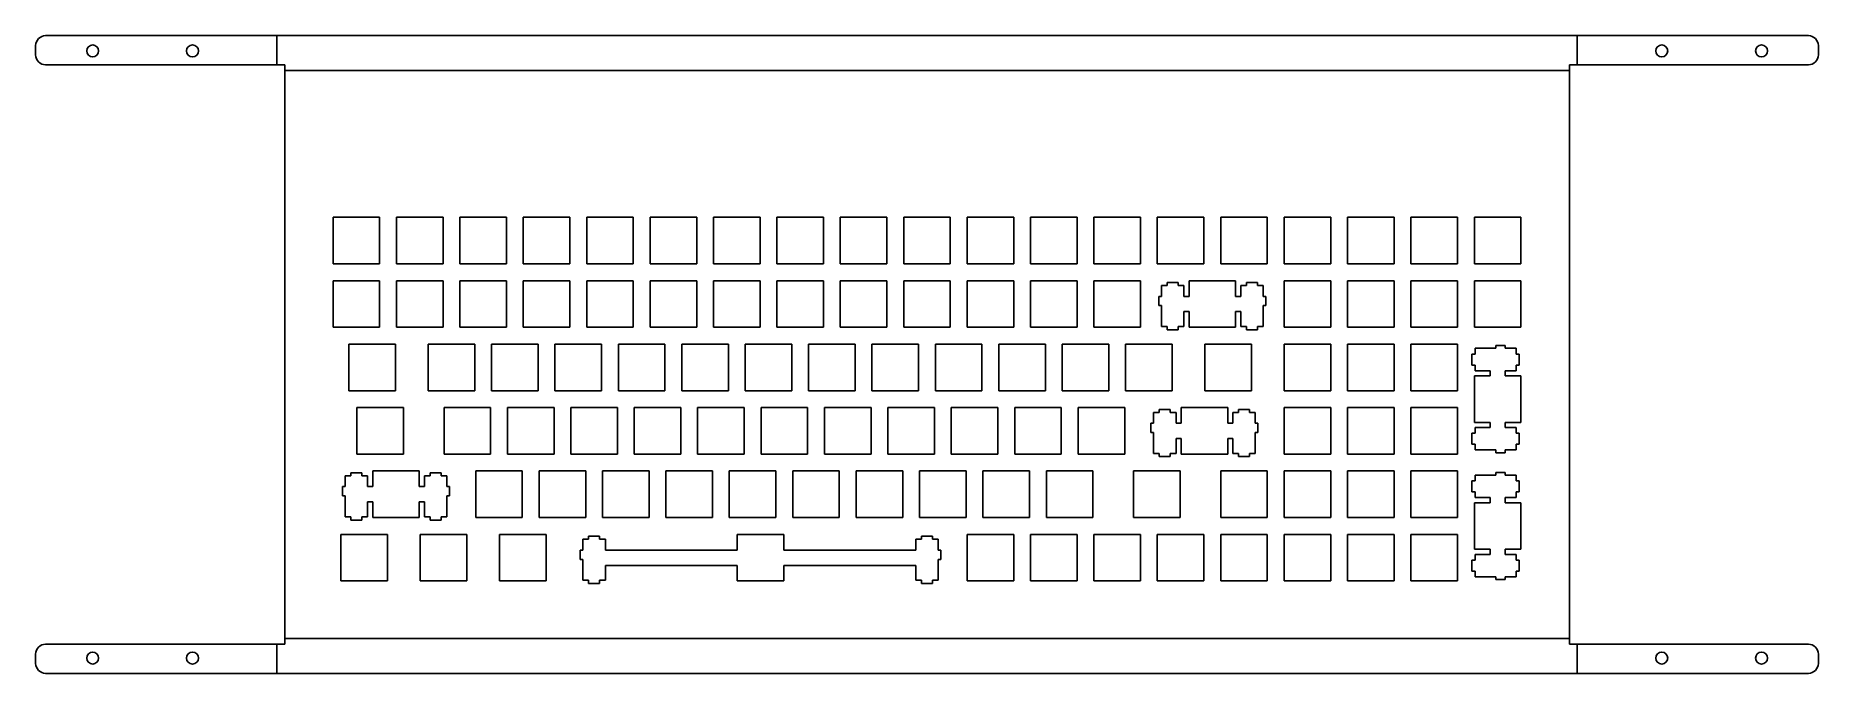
# Model space of a CAD drawing. Header units: millimetres. Extents: x 29 to 565, y 114 to 306.
import ezdxf

# ---------------------------------------------------------------- set-up
doc = ezdxf.new("R2010")
doc.units = ezdxf.units.MM
doc.layers.add('View', color=7, linetype='CONTINUOUS')

msp = doc.modelspace()

# ---------------------------------------------------------------- linework, layer by layer
at = {"layer": 'View'}
for p, q in [((100.03, 305.77), (32.2, 305.77)), ((103.33, 305.77), (100.03, 305.77)), ((101.68, 305.77), (101.68, 297)), ((490.73, 305.77), (103.33, 305.77)), ((494.03, 305.77), (490.73, 305.77)), ((492.38, 297), (492.38, 305.77)), ((561.8, 305.77), (494.03, 305.77)), ((29.2, 302.77), (29.2, 300)), ((564.8, 300), (564.8, 302.77)), ((32.2, 297), (100.03, 297)), ((100.03, 297), (103.33, 297)), ((103.33, 297), (104.03, 297)), ((104.03, 297), (104.03, 293.7)), ((490.03, 295.35), (104.03, 295.35)), ((490.03, 293.7), (490.03, 297)), ((490.03, 297), (490.73, 297)), ((490.73, 297), (494.03, 297)), ((494.03, 297), (561.8, 297)), ((104.03, 293.7), (104.03, 126.3)), ((490.03, 126.3), (490.03, 293.7)), ((118.55, 251.22), (132.55, 251.22)), ((118.55, 237.22), (118.55, 251.22)), ((132.55, 251.22), (132.55, 237.22)), ((137.6, 251.22), (151.6, 251.22)), ((137.6, 237.22), (137.6, 251.22)), ((151.6, 251.22), (151.6, 237.22)), ((156.65, 251.22), (170.65, 251.22)), ((156.65, 237.22), (156.65, 251.22)), ((170.65, 251.22), (170.65, 237.22)), ((175.7, 251.22), (189.7, 251.22)), ((175.7, 237.22), (175.7, 251.22)), ((189.7, 251.22), (189.7, 237.22)), ((194.75, 251.22), (208.75, 251.22)), ((194.75, 237.22), (194.75, 251.22)), ((208.75, 251.22), (208.75, 237.22)), ((213.8, 251.22), (227.8, 251.22)), ((213.8, 237.22), (213.8, 251.22)), ((227.8, 251.22), (227.8, 237.22)), ((232.85, 251.22), (246.85, 251.22)), ((232.85, 237.22), (232.85, 251.22)), ((246.85, 251.22), (246.85, 237.22)), ((251.9, 251.22), (265.9, 251.22)), ((251.9, 237.22), (251.9, 251.22)), ((265.9, 251.22), (265.9, 237.22)), ((270.95, 251.22), (284.95, 251.22)), ((270.95, 237.22), (270.95, 251.22)), ((284.95, 251.22), (284.95, 237.22)), ((290, 251.22), (304, 251.22)), ((290, 237.22), (290, 251.22)), ((304, 251.22), (304, 237.22)), ((309.05, 251.22), (323.05, 251.22)), ((309.05, 237.22), (309.05, 251.22)), ((323.05, 251.22), (323.05, 237.22)), ((328.1, 251.22), (342.1, 251.22)), ((328.1, 237.22), (328.1, 251.22)), ((342.1, 251.22), (342.1, 237.22)), ((347.15, 251.22), (361.15, 251.22)), ((347.15, 237.22), (347.15, 251.22)), ((361.15, 251.22), (361.15, 237.22)), ((366.2, 251.22), (380.2, 251.22)), ((366.2, 237.22), (366.2, 251.22)), ((380.2, 251.22), (380.2, 237.22)), ((385.25, 251.22), (399.25, 251.22)), ((385.25, 237.22), (385.25, 251.22)), ((399.25, 251.22), (399.25, 237.22)), ((404.3, 251.22), (418.3, 251.22)), ((404.3, 237.22), (404.3, 251.22)), ((418.3, 251.22), (418.3, 237.22)), ((423.35, 251.22), (437.35, 251.22)), ((423.35, 237.22), (423.35, 251.22)), ((437.35, 251.22), (437.35, 237.22)), ((442.4, 251.22), (456.4, 251.22)), ((442.4, 237.22), (442.4, 251.22)), ((456.4, 251.22), (456.4, 237.22)), ((461.45, 251.22), (475.45, 251.22)), ((461.45, 237.22), (461.45, 251.22)), ((475.45, 251.22), (475.45, 237.22)), ((132.55, 237.22), (118.55, 237.22)), ((151.6, 237.22), (137.6, 237.22)), ((170.65, 237.22), (156.65, 237.22)), ((189.7, 237.22), (175.7, 237.22)), ((208.75, 237.22), (194.75, 237.22)), ((227.8, 237.22), (213.8, 237.22)), ((246.85, 237.22), (232.85, 237.22)), ((265.9, 237.22), (251.9, 237.22)), ((284.95, 237.22), (270.95, 237.22)), ((304, 237.22), (290, 237.22)), ((323.05, 237.22), (309.05, 237.22)), ((342.1, 237.22), (328.1, 237.22)), ((361.15, 237.22), (347.15, 237.22)), ((380.2, 237.22), (366.2, 237.22)), ((399.25, 237.22), (385.25, 237.22)), ((418.3, 237.22), (404.3, 237.22)), ((437.35, 237.22), (423.35, 237.22)), ((456.4, 237.22), (442.4, 237.22)), ((475.45, 237.22), (461.45, 237.22)), ((118.55, 232.17), (132.55, 232.17)), ((118.55, 218.17), (118.55, 232.17)), ((132.55, 232.17), (132.55, 218.17)), ((137.6, 232.17), (151.6, 232.17)), ((137.6, 218.17), (137.6, 232.17)), ((151.6, 232.17), (151.6, 218.17)), ((156.65, 232.17), (170.65, 232.17)), ((156.65, 218.17), (156.65, 232.17)), ((170.65, 232.17), (170.65, 218.17)), ((175.7, 232.17), (189.7, 232.17)), ((175.7, 218.17), (175.7, 232.17)), ((189.7, 232.17), (189.7, 218.17)), ((194.75, 232.17), (208.75, 232.17)), ((194.75, 218.17), (194.75, 232.17)), ((208.75, 232.17), (208.75, 218.17)), ((213.8, 232.17), (227.8, 232.17)), ((213.8, 218.17), (213.8, 232.17)), ((227.8, 232.17), (227.8, 218.17)), ((232.85, 232.17), (246.85, 232.17)), ((232.85, 218.17), (232.85, 232.17)), ((246.85, 232.17), (246.85, 218.17)), ((251.9, 232.17), (265.9, 232.17)), ((251.9, 218.17), (251.9, 232.17)), ((265.9, 232.17), (265.9, 218.17)), ((270.95, 232.17), (284.95, 232.17)), ((270.95, 218.17), (270.95, 232.17)), ((284.95, 232.17), (284.95, 218.17)), ((290, 232.17), (304, 232.17)), ((290, 218.17), (290, 232.17)), ((304, 232.17), (304, 218.17)), ((309.05, 232.17), (323.05, 232.17)), ((309.05, 218.17), (309.05, 232.17)), ((323.05, 232.17), (323.05, 218.17)), ((328.1, 232.17), (342.1, 232.17)), ((328.1, 218.17), (328.1, 232.17)), ((342.1, 232.17), (342.1, 218.17)), ((347.15, 232.17), (361.15, 232.17)), ((347.15, 218.17), (347.15, 232.17)), ((361.15, 232.17), (361.15, 218.17)), ((369.17, 230.7), (367.45, 230.7)), ((367.45, 230.7), (367.45, 227.47)), ((372.47, 231.62), (369.17, 231.62)), ((369.17, 231.62), (369.17, 230.7)), ((372.47, 230.7), (372.47, 231.62)), ((374.2, 230.7), (372.47, 230.7)), ((374.2, 227.47), (374.2, 230.7)), ((389.72, 232.17), (375.72, 232.17)), ((375.72, 232.17), (375.72, 227.47)), ((389.72, 227.47), (389.72, 232.17)), ((392.97, 230.7), (391.25, 230.7)), ((391.25, 230.7), (391.25, 227.47)), ((396.27, 231.62), (392.97, 231.62)), ((392.97, 231.62), (392.97, 230.7)), ((396.27, 230.7), (396.27, 231.62)), ((398, 230.7), (396.27, 230.7)), ((398, 227.47), (398, 230.7)), ((404.3, 232.17), (418.3, 232.17)), ((404.3, 218.17), (404.3, 232.17)), ((418.3, 232.17), (418.3, 218.17)), ((423.35, 232.17), (437.35, 232.17)), ((423.35, 218.17), (423.35, 232.17)), ((437.35, 232.17), (437.35, 218.17)), ((442.4, 232.17), (456.4, 232.17)), ((442.4, 218.17), (442.4, 232.17)), ((456.4, 232.17), (456.4, 218.17)), ((461.45, 232.17), (475.45, 232.17)), ((461.45, 218.17), (461.45, 232.17)), ((475.45, 232.17), (475.45, 218.17)), ((367.45, 227.47), (366.62, 227.47)), ((366.62, 227.47), (366.62, 224.67)), ((375.72, 227.47), (374.2, 227.47)), ((391.25, 227.47), (389.72, 227.47)), ((398.82, 227.47), (398, 227.47)), ((398.82, 224.67), (398.82, 227.47)), ((366.62, 224.67), (367.45, 224.67)), ((367.45, 224.67), (367.45, 218.4)), ((374.2, 218.4), (374.2, 222.87)), ((374.2, 222.87), (375.72, 222.87)), ((375.72, 222.87), (375.72, 218.17)), ((389.72, 218.17), (389.72, 222.87)), ((389.72, 222.87), (391.25, 222.87)), ((391.25, 222.87), (391.25, 218.4)), ((398, 218.4), (398, 224.67)), ((398, 224.67), (398.82, 224.67)), ((132.55, 218.17), (118.55, 218.17)), ((151.6, 218.17), (137.6, 218.17)), ((170.65, 218.17), (156.65, 218.17)), ((189.7, 218.17), (175.7, 218.17)), ((208.75, 218.17), (194.75, 218.17)), ((227.8, 218.17), (213.8, 218.17)), ((246.85, 218.17), (232.85, 218.17)), ((265.9, 218.17), (251.9, 218.17)), ((284.95, 218.17), (270.95, 218.17)), ((304, 218.17), (290, 218.17)), ((323.05, 218.17), (309.05, 218.17)), ((342.1, 218.17), (328.1, 218.17)), ((361.15, 218.17), (347.15, 218.17)), ((367.45, 218.4), (369.17, 218.4)), ((369.17, 218.4), (369.17, 217.42)), ((369.17, 217.42), (372.47, 217.42)), ((372.47, 217.42), (372.47, 218.4)), ((372.47, 218.4), (374.2, 218.4)), ((375.72, 218.17), (389.72, 218.17)), ((391.25, 218.4), (392.97, 218.4)), ((392.97, 218.4), (392.97, 217.42)), ((392.97, 217.42), (396.27, 217.42)), ((396.27, 217.42), (396.27, 218.4)), ((396.27, 218.4), (398, 218.4)), ((418.3, 218.17), (404.3, 218.17)), ((437.35, 218.17), (423.35, 218.17)), ((456.4, 218.17), (442.4, 218.17)), ((475.45, 218.17), (461.45, 218.17)), ((123.31, 213.12), (137.31, 213.12)), ((123.31, 199.12), (123.31, 213.12)), ((137.31, 213.12), (137.31, 199.12)), ((147.12, 213.12), (161.12, 213.12)), ((147.12, 199.12), (147.12, 213.12)), ((161.12, 213.12), (161.12, 199.12)), ((166.17, 213.12), (180.17, 213.12)), ((166.17, 199.12), (166.17, 213.12)), ((180.17, 213.12), (180.17, 199.12)), ((185.22, 213.12), (199.22, 213.12)), ((185.22, 199.12), (185.22, 213.12)), ((199.22, 213.12), (199.22, 199.12)), ((204.27, 213.12), (218.27, 213.12)), ((204.27, 199.12), (204.27, 213.12)), ((218.27, 213.12), (218.27, 199.12)), ((223.32, 213.12), (237.32, 213.12)), ((223.32, 199.12), (223.32, 213.12)), ((237.32, 213.12), (237.32, 199.12)), ((242.37, 213.12), (256.37, 213.12)), ((242.37, 199.12), (242.37, 213.12)), ((256.37, 213.12), (256.37, 199.12)), ((261.42, 213.12), (275.42, 213.12)), ((261.42, 199.12), (261.42, 213.12)), ((275.42, 213.12), (275.42, 199.12)), ((280.47, 213.12), (294.47, 213.12)), ((280.47, 199.12), (280.47, 213.12)), ((294.47, 213.12), (294.47, 199.12)), ((299.52, 213.12), (313.52, 213.12)), ((299.52, 199.12), (299.52, 213.12)), ((313.52, 213.12), (313.52, 199.12)), ((318.57, 213.12), (332.57, 213.12)), ((318.57, 199.12), (318.57, 213.12)), ((332.57, 213.12), (332.57, 199.12)), ((337.62, 213.12), (351.62, 213.12)), ((337.62, 199.12), (337.62, 213.12)), ((351.62, 213.12), (351.62, 199.12)), ((356.67, 213.12), (370.67, 213.12)), ((356.67, 199.12), (356.67, 213.12)), ((370.67, 213.12), (370.67, 199.12)), ((380.49, 213.12), (394.49, 213.12)), ((380.49, 199.12), (380.49, 213.12)), ((394.49, 213.12), (394.49, 199.12)), ((404.3, 213.12), (418.3, 213.12)), ((404.3, 199.12), (404.3, 213.12)), ((418.3, 213.12), (418.3, 199.12)), ((423.35, 213.12), (437.35, 213.12)), ((423.35, 199.12), (423.35, 213.12)), ((437.35, 213.12), (437.35, 199.12)), ((442.4, 213.12), (456.4, 213.12)), ((442.4, 199.12), (442.4, 213.12)), ((456.4, 213.12), (456.4, 199.12)), ((461.68, 210.14), (460.7, 210.14)), ((460.7, 210.14), (460.7, 206.84)), ((461.68, 211.87), (461.68, 210.14)), ((467.95, 211.87), (461.68, 211.87)), ((470.75, 212.69), (467.95, 212.69)), ((467.95, 212.69), (467.95, 211.87)), ((470.75, 211.87), (470.75, 212.69)), ((473.98, 211.87), (470.75, 211.87)), ((473.98, 210.14), (473.98, 211.87)), ((474.9, 210.14), (473.98, 210.14)), ((474.9, 206.84), (474.9, 210.14)), ((460.7, 206.84), (461.68, 206.84)), ((466.15, 203.59), (461.45, 203.59)), ((461.45, 203.59), (461.45, 189.59)), ((461.68, 206.84), (461.68, 205.12)), ((461.68, 205.12), (466.15, 205.12)), ((466.15, 205.12), (466.15, 203.59)), ((470.75, 203.59), (470.75, 205.12)), ((470.75, 205.12), (473.98, 205.12)), ((475.45, 203.59), (470.75, 203.59)), ((473.98, 205.12), (473.98, 206.84)), ((473.98, 206.84), (474.9, 206.84)), ((475.45, 189.59), (475.45, 203.59)), ((137.31, 199.12), (123.31, 199.12)), ((161.12, 199.12), (147.12, 199.12)), ((180.17, 199.12), (166.17, 199.12)), ((199.22, 199.12), (185.22, 199.12)), ((218.27, 199.12), (204.27, 199.12)), ((237.32, 199.12), (223.32, 199.12)), ((256.37, 199.12), (242.37, 199.12)), ((275.42, 199.12), (261.42, 199.12)), ((294.47, 199.12), (280.47, 199.12)), ((313.52, 199.12), (299.52, 199.12)), ((332.57, 199.12), (318.57, 199.12)), ((351.62, 199.12), (337.62, 199.12)), ((370.67, 199.12), (356.67, 199.12)), ((394.49, 199.12), (380.49, 199.12)), ((418.3, 199.12), (404.3, 199.12)), ((437.35, 199.12), (423.35, 199.12)), ((456.4, 199.12), (442.4, 199.12)), ((125.69, 194.07), (139.69, 194.07)), ((125.69, 180.07), (125.69, 194.07)), ((139.69, 194.07), (139.69, 180.07)), ((151.89, 194.07), (165.89, 194.07)), ((151.89, 180.07), (151.89, 194.07)), ((165.89, 194.07), (165.89, 180.07)), ((170.94, 194.07), (184.94, 194.07)), ((170.94, 180.07), (170.94, 194.07)), ((184.94, 194.07), (184.94, 180.07)), ((189.99, 194.07), (203.99, 194.07)), ((189.99, 180.07), (189.99, 194.07)), ((203.99, 194.07), (203.99, 180.07)), ((209.04, 194.07), (223.04, 194.07)), ((209.04, 180.07), (209.04, 194.07)), ((223.04, 194.07), (223.04, 180.07)), ((228.09, 194.07), (242.09, 194.07)), ((228.09, 180.07), (228.09, 194.07)), ((242.09, 194.07), (242.09, 180.07)), ((247.14, 194.07), (261.14, 194.07)), ((247.14, 180.07), (247.14, 194.07)), ((261.14, 194.07), (261.14, 180.07)), ((266.19, 194.07), (280.19, 194.07)), ((266.19, 180.07), (266.19, 194.07)), ((280.19, 194.07), (280.19, 180.07)), ((285.24, 194.07), (299.24, 194.07)), ((285.24, 180.07), (285.24, 194.07)), ((299.24, 194.07), (299.24, 180.07)), ((304.29, 194.07), (318.29, 194.07)), ((304.29, 180.07), (304.29, 194.07)), ((318.29, 194.07), (318.29, 180.07)), ((323.34, 194.07), (337.34, 194.07)), ((323.34, 180.07), (323.34, 194.07)), ((337.34, 194.07), (337.34, 180.07)), ((342.39, 194.07), (356.39, 194.07)), ((342.39, 180.07), (342.39, 194.07)), ((356.39, 194.07), (356.39, 180.07)), ((370.09, 193.52), (366.79, 193.52)), ((366.79, 193.52), (366.79, 192.6)), ((370.09, 192.6), (370.09, 193.52)), ((387.34, 194.07), (373.34, 194.07)), ((373.34, 194.07), (373.34, 189.37)), ((387.34, 189.37), (387.34, 194.07)), ((393.89, 193.52), (390.59, 193.52)), ((390.59, 193.52), (390.59, 192.6)), ((393.89, 192.6), (393.89, 193.52)), ((404.3, 194.07), (418.3, 194.07)), ((404.3, 180.07), (404.3, 194.07)), ((418.3, 194.07), (418.3, 180.07)), ((423.35, 194.07), (437.35, 194.07)), ((423.35, 180.07), (423.35, 194.07)), ((437.35, 194.07), (437.35, 180.07)), ((442.4, 194.07), (456.4, 194.07)), ((442.4, 180.07), (442.4, 194.07)), ((456.4, 194.07), (456.4, 180.07)), ((365.07, 189.37), (364.24, 189.37)), ((364.24, 189.37), (364.24, 186.57)), ((366.79, 192.6), (365.07, 192.6)), ((365.07, 192.6), (365.07, 189.37)), ((371.82, 192.6), (370.09, 192.6)), ((371.82, 189.37), (371.82, 192.6)), ((373.34, 189.37), (371.82, 189.37)), ((388.87, 189.37), (387.34, 189.37)), ((390.59, 192.6), (388.87, 192.6)), ((388.87, 192.6), (388.87, 189.37)), ((395.62, 192.6), (393.89, 192.6)), ((395.62, 189.37), (395.62, 192.6)), ((396.44, 189.37), (395.62, 189.37)), ((396.44, 186.57), (396.44, 189.37)), ((461.45, 189.59), (466.15, 189.59)), ((466.15, 188.07), (461.68, 188.07)), ((461.68, 188.07), (461.68, 186.34)), ((466.15, 189.59), (466.15, 188.07)), ((470.75, 188.07), (470.75, 189.59)), ((470.75, 189.59), (475.45, 189.59)), ((473.98, 188.07), (470.75, 188.07)), ((473.98, 186.34), (473.98, 188.07)), ((364.24, 186.57), (365.07, 186.57)), ((365.07, 186.57), (365.07, 180.3)), ((371.82, 180.3), (371.82, 184.77)), ((371.82, 184.77), (373.34, 184.77)), ((373.34, 184.77), (373.34, 180.07)), ((387.34, 180.07), (387.34, 184.77)), ((387.34, 184.77), (388.87, 184.77)), ((388.87, 184.77), (388.87, 180.3)), ((395.62, 180.3), (395.62, 186.57)), ((395.62, 186.57), (396.44, 186.57)), ((461.68, 186.34), (460.7, 186.34)), ((460.7, 186.34), (460.7, 183.04)), ((460.7, 183.04), (461.68, 183.04)), ((461.68, 183.04), (461.68, 181.32)), ((474.9, 186.34), (473.98, 186.34)), ((473.98, 181.32), (473.98, 183.04)), ((473.98, 183.04), (474.9, 183.04)), ((474.9, 183.04), (474.9, 186.34)), ((139.69, 180.07), (125.69, 180.07)), ((165.89, 180.07), (151.89, 180.07)), ((184.94, 180.07), (170.94, 180.07)), ((203.99, 180.07), (189.99, 180.07)), ((223.04, 180.07), (209.04, 180.07)), ((242.09, 180.07), (228.09, 180.07)), ((261.14, 180.07), (247.14, 180.07)), ((280.19, 180.07), (266.19, 180.07)), ((299.24, 180.07), (285.24, 180.07)), ((318.29, 180.07), (304.29, 180.07)), ((337.34, 180.07), (323.34, 180.07)), ((356.39, 180.07), (342.39, 180.07)), ((365.07, 180.3), (366.79, 180.3)), ((366.79, 180.3), (366.79, 179.32)), ((366.79, 179.32), (370.09, 179.32)), ((370.09, 179.32), (370.09, 180.3)), ((370.09, 180.3), (371.82, 180.3)), ((373.34, 180.07), (387.34, 180.07)), ((388.87, 180.3), (390.59, 180.3)), ((390.59, 180.3), (390.59, 179.32)), ((390.59, 179.32), (393.89, 179.32)), ((393.89, 179.32), (393.89, 180.3)), ((393.89, 180.3), (395.62, 180.3)), ((418.3, 180.07), (404.3, 180.07)), ((437.35, 180.07), (423.35, 180.07)), ((456.4, 180.07), (442.4, 180.07)), ((461.68, 181.32), (467.95, 181.32)), ((467.95, 181.32), (467.95, 180.49)), ((467.95, 180.49), (470.75, 180.49)), ((470.75, 180.49), (470.75, 181.32)), ((470.75, 181.32), (473.98, 181.32)), ((123.91, 173.55), (122.18, 173.55)), ((122.18, 173.55), (122.18, 170.32)), ((127.21, 174.47), (123.91, 174.47)), ((123.91, 174.47), (123.91, 173.55)), ((127.21, 173.55), (127.21, 174.47)), ((128.93, 173.55), (127.21, 173.55)), ((128.93, 170.32), (128.93, 173.55)), ((144.46, 175.02), (130.46, 175.02)), ((130.46, 175.02), (130.46, 170.32)), ((144.46, 170.32), (144.46, 175.02)), ((147.7, 173.55), (145.98, 173.55)), ((145.98, 173.55), (145.98, 170.32)), ((151.01, 174.47), (147.7, 174.47)), ((147.7, 174.47), (147.7, 173.55)), ((151.01, 173.55), (151.01, 174.47)), ((152.73, 173.55), (151.01, 173.55)), ((152.73, 170.32), (152.73, 173.55)), ((161.41, 175.02), (175.41, 175.02)), ((161.41, 161.02), (161.41, 175.02)), ((175.41, 175.02), (175.41, 161.02)), ((180.46, 175.02), (194.46, 175.02)), ((180.46, 161.02), (180.46, 175.02)), ((194.46, 175.02), (194.46, 161.02)), ((199.51, 175.02), (213.51, 175.02)), ((199.51, 161.02), (199.51, 175.02)), ((213.51, 175.02), (213.51, 161.02)), ((218.56, 175.02), (232.56, 175.02)), ((218.56, 161.02), (218.56, 175.02)), ((232.56, 175.02), (232.56, 161.02)), ((237.61, 175.02), (251.61, 175.02)), ((237.61, 161.02), (237.61, 175.02)), ((251.61, 175.02), (251.61, 161.02)), ((256.66, 175.02), (270.66, 175.02)), ((256.66, 161.02), (256.66, 175.02)), ((270.66, 175.02), (270.66, 161.02)), ((275.71, 175.02), (289.71, 175.02)), ((275.71, 161.02), (275.71, 175.02)), ((289.71, 175.02), (289.71, 161.02)), ((294.76, 175.02), (308.76, 175.02)), ((294.76, 161.02), (294.76, 175.02)), ((308.76, 175.02), (308.76, 161.02)), ((313.81, 175.02), (327.81, 175.02)), ((313.81, 161.02), (313.81, 175.02)), ((327.81, 175.02), (327.81, 161.02)), ((332.86, 175.02), (346.86, 175.02)), ((332.86, 161.02), (332.86, 175.02)), ((346.86, 175.02), (346.86, 161.02)), ((359.06, 175.02), (373.05, 175.02)), ((359.06, 161.02), (359.06, 175.02)), ((373.05, 175.02), (373.05, 161.02)), ((385.25, 175.02), (399.25, 175.02)), ((385.25, 161.02), (385.25, 175.02)), ((399.25, 175.02), (399.25, 161.02)), ((404.3, 175.02), (418.3, 175.02)), ((404.3, 161.02), (404.3, 175.02)), ((418.3, 175.02), (418.3, 161.02)), ((423.35, 175.02), (437.35, 175.02)), ((423.35, 161.02), (423.35, 175.02)), ((437.35, 175.02), (437.35, 161.02)), ((442.4, 175.02), (456.4, 175.02)), ((442.4, 161.02), (442.4, 175.02)), ((456.4, 175.02), (456.4, 161.02)), ((461.68, 172.04), (460.7, 172.04)), ((460.7, 172.04), (460.7, 168.74)), ((461.68, 173.77), (461.68, 172.04)), ((467.95, 173.77), (461.68, 173.77)), ((470.75, 174.59), (467.95, 174.59)), ((467.95, 174.59), (467.95, 173.77)), ((470.75, 173.77), (470.75, 174.59)), ((473.98, 173.77), (470.75, 173.77)), ((473.98, 172.04), (473.98, 173.77)), ((474.9, 172.04), (473.98, 172.04)), ((474.9, 168.74), (474.9, 172.04)), ((122.18, 170.32), (121.36, 170.32)), ((121.36, 170.32), (121.36, 167.52)), ((121.36, 167.52), (122.18, 167.52)), ((122.18, 167.52), (122.18, 161.25)), ((130.46, 170.32), (128.93, 170.32)), ((145.98, 170.32), (144.46, 170.32)), ((153.56, 170.32), (152.73, 170.32)), ((152.73, 161.25), (152.73, 167.52)), ((152.73, 167.52), (153.56, 167.52)), ((153.56, 167.52), (153.56, 170.32)), ((460.7, 168.74), (461.68, 168.74)), ((461.68, 168.74), (461.68, 167.02)), ((461.68, 167.02), (466.15, 167.02)), ((466.15, 167.02), (466.15, 165.49)), ((470.75, 165.49), (470.75, 167.02)), ((470.75, 167.02), (473.98, 167.02)), ((473.98, 167.02), (473.98, 168.74)), ((473.98, 168.74), (474.9, 168.74)), ((122.18, 161.25), (123.91, 161.25)), ((123.91, 161.25), (123.91, 160.27)), ((127.21, 160.27), (127.21, 161.25)), ((127.21, 161.25), (128.93, 161.25)), ((128.93, 161.25), (128.93, 165.72)), ((128.93, 165.72), (130.46, 165.72)), ((130.46, 165.72), (130.46, 161.02)), ((130.46, 161.02), (144.46, 161.02)), ((144.46, 161.02), (144.46, 165.72)), ((144.46, 165.72), (145.98, 165.72)), ((145.98, 165.72), (145.98, 161.25)), ((145.98, 161.25), (147.7, 161.25)), ((147.7, 161.25), (147.7, 160.27)), ((151.01, 160.27), (151.01, 161.25)), ((151.01, 161.25), (152.73, 161.25)), ((175.41, 161.02), (161.41, 161.02)), ((194.46, 161.02), (180.46, 161.02)), ((213.51, 161.02), (199.51, 161.02)), ((232.56, 161.02), (218.56, 161.02)), ((251.61, 161.02), (237.61, 161.02)), ((270.66, 161.02), (256.66, 161.02)), ((289.71, 161.02), (275.71, 161.02)), ((308.76, 161.02), (294.76, 161.02)), ((327.81, 161.02), (313.81, 161.02)), ((346.86, 161.02), (332.86, 161.02)), ((373.05, 161.02), (359.06, 161.02)), ((399.25, 161.02), (385.25, 161.02)), ((418.3, 161.02), (404.3, 161.02)), ((437.35, 161.02), (423.35, 161.02)), ((456.4, 161.02), (442.4, 161.02)), ((466.15, 165.49), (461.45, 165.49)), ((461.45, 165.49), (461.45, 151.49)), ((475.45, 165.49), (470.75, 165.49)), ((475.45, 151.49), (475.45, 165.49)), ((120.93, 155.97), (134.93, 155.97)), ((120.93, 141.97), (120.93, 155.97)), ((123.91, 160.27), (127.21, 160.27)), ((134.93, 155.97), (134.93, 141.97)), ((144.74, 155.97), (158.74, 155.97)), ((144.74, 141.97), (144.74, 155.97)), ((147.7, 160.27), (151.01, 160.27)), ((158.74, 155.97), (158.74, 141.97)), ((168.56, 155.97), (182.56, 155.97)), ((168.56, 141.97), (168.56, 155.97)), ((182.56, 155.97), (182.56, 141.97)), ((198.64, 155.42), (195.34, 155.42)), ((195.34, 155.42), (195.34, 154.5)), ((198.64, 154.5), (198.64, 155.42)), ((253.99, 155.97), (239.99, 155.97)), ((239.99, 155.97), (239.99, 151.27)), ((253.99, 151.27), (253.99, 155.97)), ((298.64, 155.42), (295.34, 155.42)), ((295.34, 155.42), (295.34, 154.5)), ((298.64, 154.5), (298.64, 155.42)), ((309.05, 155.97), (323.05, 155.97)), ((309.05, 141.97), (309.05, 155.97)), ((323.05, 155.97), (323.05, 141.97)), ((328.1, 155.97), (342.1, 155.97)), ((328.1, 141.97), (328.1, 155.97)), ((342.1, 155.97), (342.1, 141.97)), ((347.15, 155.97), (361.15, 155.97)), ((347.15, 141.97), (347.15, 155.97)), ((361.15, 155.97), (361.15, 141.97)), ((366.2, 155.97), (380.2, 155.97)), ((366.2, 141.97), (366.2, 155.97)), ((380.2, 155.97), (380.2, 141.97)), ((385.25, 155.97), (399.25, 155.97)), ((385.25, 141.97), (385.25, 155.97)), ((399.25, 155.97), (399.25, 141.97)), ((404.3, 155.97), (418.3, 155.97)), ((404.3, 141.97), (404.3, 155.97)), ((418.3, 155.97), (418.3, 141.97)), ((423.35, 155.97), (437.35, 155.97)), ((423.35, 141.97), (423.35, 155.97)), ((437.35, 155.97), (437.35, 141.97)), ((442.4, 155.97), (456.4, 155.97)), ((442.4, 141.97), (442.4, 155.97)), ((456.4, 155.97), (456.4, 141.97)), ((193.62, 151.27), (192.79, 151.27)), ((192.79, 151.27), (192.79, 148.47)), ((195.34, 154.5), (193.62, 154.5)), ((193.62, 154.5), (193.62, 151.27)), ((200.37, 154.5), (198.64, 154.5)), ((200.37, 151.27), (200.37, 154.5)), ((239.99, 151.27), (200.37, 151.27)), ((293.62, 151.27), (253.99, 151.27)), ((295.34, 154.5), (293.62, 154.5)), ((293.62, 154.5), (293.62, 151.27)), ((300.37, 154.5), (298.64, 154.5)), ((300.37, 151.27), (300.37, 154.5)), ((301.19, 151.27), (300.37, 151.27)), ((301.19, 148.47), (301.19, 151.27)), ((461.45, 151.49), (466.15, 151.49)), ((466.15, 149.97), (461.68, 149.97)), ((461.68, 149.97), (461.68, 148.24)), ((466.15, 151.49), (466.15, 149.97)), ((470.75, 149.97), (470.75, 151.49)), ((470.75, 151.49), (475.45, 151.49)), ((473.98, 149.97), (470.75, 149.97)), ((473.98, 148.24), (473.98, 149.97)), ((192.79, 148.47), (193.62, 148.47)), ((193.62, 148.47), (193.62, 142.2)), ((200.37, 142.2), (200.37, 146.67)), ((200.37, 146.67), (239.99, 146.67)), ((239.99, 146.67), (239.99, 141.97)), ((253.99, 141.97), (253.99, 146.67)), ((253.99, 146.67), (293.62, 146.67)), ((293.62, 146.67), (293.62, 142.2)), ((300.37, 142.2), (300.37, 148.47)), ((300.37, 148.47), (301.19, 148.47)), ((461.68, 148.24), (460.7, 148.24)), ((460.7, 148.24), (460.7, 144.94)), ((460.7, 144.94), (461.68, 144.94)), ((461.68, 144.94), (461.68, 143.22)), ((474.9, 148.24), (473.98, 148.24)), ((473.98, 143.22), (473.98, 144.94)), ((473.98, 144.94), (474.9, 144.94)), ((474.9, 144.94), (474.9, 148.24)), ((134.93, 141.97), (120.93, 141.97)), ((158.74, 141.97), (144.74, 141.97)), ((182.56, 141.97), (168.56, 141.97)), ((193.62, 142.2), (195.34, 142.2)), ((195.34, 142.2), (195.34, 141.22)), ((195.34, 141.22), (198.64, 141.22)), ((198.64, 141.22), (198.64, 142.2)), ((198.64, 142.2), (200.37, 142.2)), ((239.99, 141.97), (253.99, 141.97)), ((293.62, 142.2), (295.34, 142.2)), ((295.34, 142.2), (295.34, 141.22)), ((295.34, 141.22), (298.64, 141.22)), ((298.64, 141.22), (298.64, 142.2)), ((298.64, 142.2), (300.37, 142.2)), ((323.05, 141.97), (309.05, 141.97)), ((342.1, 141.97), (328.1, 141.97)), ((361.15, 141.97), (347.15, 141.97)), ((380.2, 141.97), (366.2, 141.97)), ((399.25, 141.97), (385.25, 141.97)), ((418.3, 141.97), (404.3, 141.97)), ((437.35, 141.97), (423.35, 141.97)), ((456.4, 141.97), (442.4, 141.97)), ((461.68, 143.22), (467.95, 143.22)), ((467.95, 143.22), (467.95, 142.39)), ((467.95, 142.39), (470.75, 142.39)), ((470.75, 142.39), (470.75, 143.22)), ((470.75, 143.22), (473.98, 143.22)), ((104.03, 126.3), (104.03, 123)), ((104.03, 124.65), (490.03, 124.65)), ((490.03, 123), (490.03, 126.3)), ((29.2, 120), (29.2, 117.23)), ((100.03, 123), (32.2, 123)), ((103.33, 123), (100.03, 123)), ((101.68, 123), (101.68, 114.23)), ((104.03, 123), (103.33, 123)), ((490.73, 123), (490.03, 123)), ((494.03, 123), (490.73, 123)), ((492.38, 114.23), (492.38, 123)), ((561.8, 123), (494.03, 123)), ((564.8, 117.23), (564.8, 120)), ((32.2, 114.23), (100.03, 114.23)), ((100.03, 114.23), (103.33, 114.23)), ((103.33, 114.23), (490.73, 114.23)), ((490.73, 114.23), (494.03, 114.23)), ((494.03, 114.23), (561.8, 114.23))]:
    msp.add_line(p, q, dxfattribs=at)
for centre in [(46.33, 301.19), (76.33, 301.19), (517.73, 301.19), (547.73, 301.19), (46.33, 118.81), (76.33, 118.81), (517.73, 118.81), (547.73, 118.81)]:
    msp.add_circle(centre, 1.8, dxfattribs=at)
for centre, start, end in [((32.2, 302.77), 90, -180), ((561.8, 302.77), 0, 90), ((32.2, 300), 180, -90), ((561.8, 300), -90, 0), ((32.2, 120), 90, 180), ((561.8, 120), 0, 90), ((32.2, 117.23), 180, -90), ((561.8, 117.23), -90, 0)]:
    msp.add_arc(centre, 3, start, end, dxfattribs=at)

doc.saveas('drawing.dxf')
